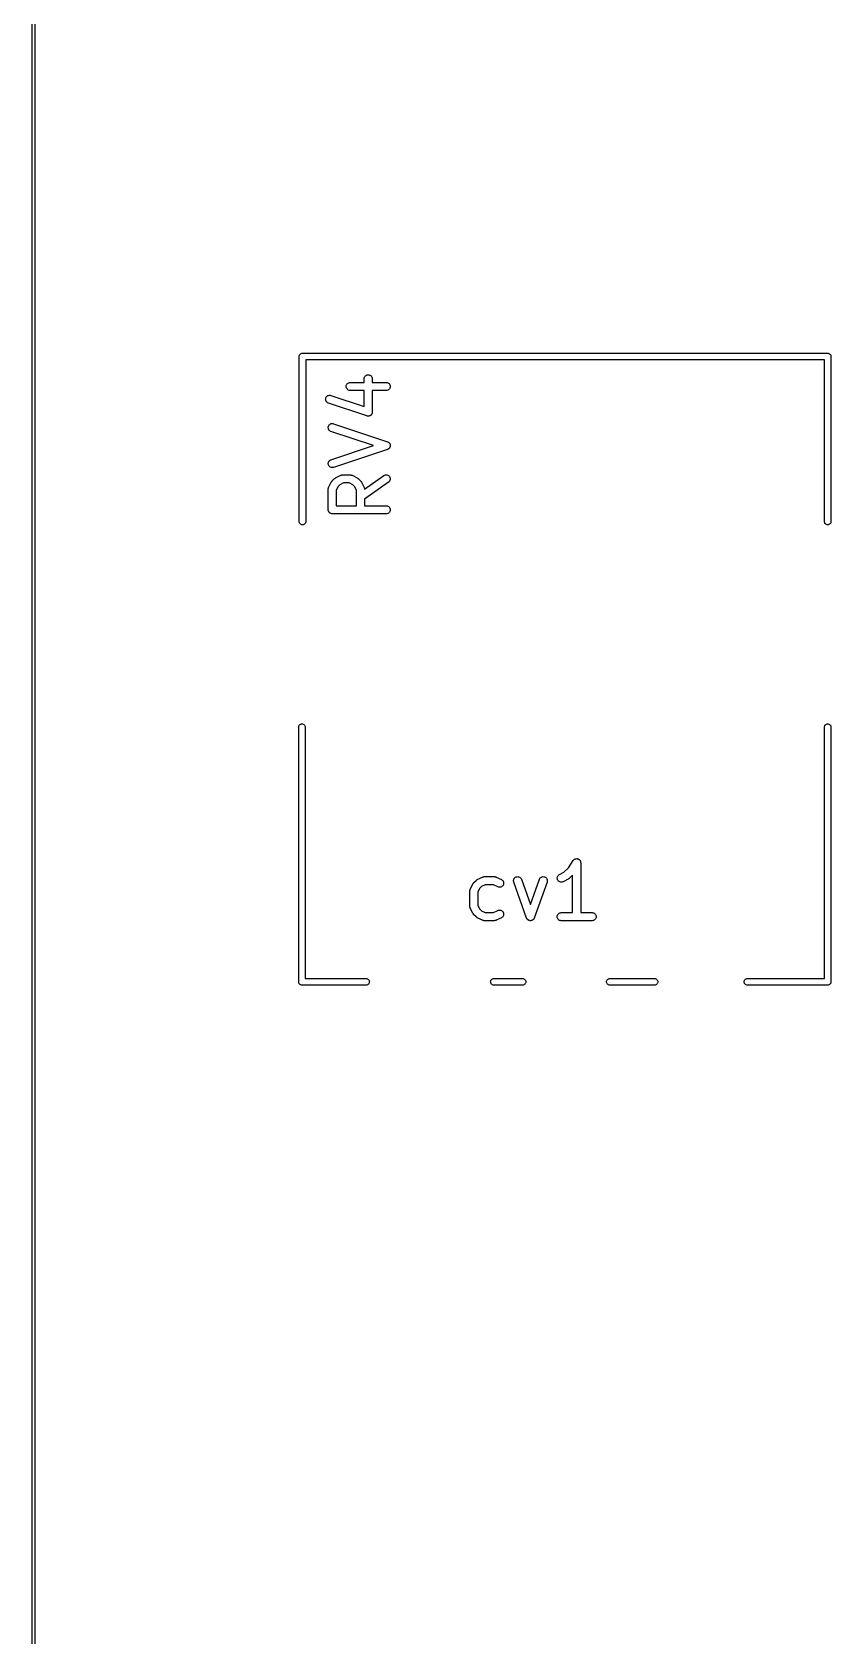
# Model space of a CAD drawing. Extents: x 20 to 116, y -135 to -16.
# Drawn here: x 19.98 to 34.79, y -75.58 to -45.85 of the extents above; entities that cross this region are included whole.
import ezdxf

# ---------------------------------------------------------------- set-up
doc = ezdxf.new("R2010")
doc.units = 0
doc.layers.add('BLACK', color=7, linetype='CONTINUOUS')

msp = doc.modelspace()

# ---------------------------------------------------------------- linework, layer by layer
at = {"layer": 'BLACK', "linetype": 'Continuous'}
for p, q in [((19.975, -134.999), (19.975, -20.0012)), ((20.025, -20.025), (20.025, -134.975)), ((24.9297, -51.865), (24.9309, -51.8532)), ((24.93, -51.868), (24.9297, -51.865)), ((24.93, -54.9279), (24.93, -51.868)), ((24.9309, -51.8532), (24.9343, -51.8419)), ((24.9343, -51.8419), (24.9399, -51.8315)), ((24.9399, -51.8315), (24.9474, -51.8224)), ((24.9474, -51.8224), (24.9565, -51.8149)), ((24.9565, -51.8149), (24.9669, -51.8093)), ((24.9669, -51.8093), (24.9782, -51.8059)), ((24.9782, -51.8059), (24.9871, -51.805)), ((24.9871, -51.805), (24.99, -51.8047)), ((24.9871, -51.805), (24.9871, -51.805)), ((24.99, -51.8047), (24.9929, -51.805)), ((24.9929, -51.805), (34.7271, -51.805)), ((34.67, -51.925), (25.05, -51.925)), ((25.05, -51.925), (25.05, -54.9279)), ((34.67, -54.9279), (34.67, -51.925)), ((34.7271, -51.805), (34.73, -51.8047)), ((34.73, -51.8047), (34.7329, -51.805)), ((34.7329, -51.805), (34.7418, -51.8059)), ((34.7418, -51.8059), (34.7531, -51.8093)), ((34.7531, -51.8093), (34.7635, -51.8149)), ((34.7635, -51.8149), (34.7726, -51.8224)), ((34.7726, -51.8224), (34.7801, -51.8315)), ((34.7801, -51.8315), (34.7857, -51.8419)), ((34.7857, -51.8419), (34.7891, -51.8532)), ((34.7891, -51.8532), (34.7903, -51.865)), ((34.7903, -51.865), (34.79, -51.8679)), ((34.79, -51.8679), (34.79, -54.9279)), ((26.134, -52.2781), (26.1341, -52.277)), ((26.134, -52.346), (26.134, -52.2781)), ((26.1341, -52.277), (26.1357, -52.2625)), ((26.1357, -52.2625), (26.1401, -52.2485)), ((26.1401, -52.2485), (26.1472, -52.2357)), ((26.1472, -52.2357), (26.1566, -52.2245)), ((26.1566, -52.2245), (26.168, -52.2153)), ((26.168, -52.2153), (26.181, -52.2086)), ((26.181, -52.2086), (26.195, -52.2044)), ((26.195, -52.2044), (26.2096, -52.2031)), ((26.2096, -52.2031), (26.2241, -52.2046)), ((26.2241, -52.2046), (26.2381, -52.209)), ((26.2381, -52.209), (26.251, -52.2159)), ((26.251, -52.2159), (26.2623, -52.2252)), ((26.2623, -52.2252), (26.2715, -52.2366)), ((26.2715, -52.2366), (26.2784, -52.2495)), ((26.2784, -52.2495), (26.2826, -52.2635)), ((26.2826, -52.2635), (26.284, -52.2781)), ((26.284, -52.2781), (26.284, -52.346)), ((25.4298, -52.6215), (25.4384, -52.6096)), ((25.4384, -52.6096), (25.449, -52.5996)), ((25.449, -52.5996), (25.4615, -52.5918)), ((25.4615, -52.5918), (25.4751, -52.5867)), ((25.4751, -52.5867), (25.4896, -52.5842)), ((25.4896, -52.5842), (25.5042, -52.5846)), ((25.5042, -52.5846), (25.5185, -52.5879)), ((25.5185, -52.5879), (26.134, -52.7931)), ((25.8007, -52.4204), (25.8022, -52.4059)), ((25.802, -52.435), (25.8007, -52.4204)), ((25.8062, -52.449), (25.802, -52.435)), ((25.8022, -52.4059), (25.8066, -52.3919)), ((25.813, -52.462), (25.8062, -52.449)), ((25.8066, -52.3919), (25.8135, -52.379)), ((25.8221, -52.4734), (25.813, -52.462)), ((25.8135, -52.379), (25.8229, -52.3677)), ((25.8333, -52.4828), (25.8221, -52.4734)), ((25.8229, -52.3677), (25.8342, -52.3585)), ((25.8462, -52.4899), (25.8333, -52.4828)), ((25.8342, -52.3585), (25.8471, -52.3516)), ((25.8601, -52.4943), (25.8462, -52.4899)), ((25.8471, -52.3516), (25.8611, -52.3474)), ((25.8747, -52.4959), (25.8601, -52.4943)), ((25.8611, -52.3474), (25.8757, -52.346)), ((25.8757, -52.496), (25.8747, -52.4959)), ((25.8757, -52.346), (26.134, -52.346)), ((26.134, -52.496), (25.8757, -52.496)), ((26.134, -52.7931), (26.134, -52.496)), ((26.284, -52.346), (26.5424, -52.346)), ((26.5424, -52.496), (26.284, -52.496)), ((26.284, -52.496), (26.284, -52.8971)), ((26.5424, -52.346), (26.5434, -52.346)), ((26.5569, -52.4945), (26.5424, -52.496)), ((26.5434, -52.346), (26.558, -52.3476)), ((26.571, -52.4903), (26.5569, -52.4945)), ((26.558, -52.3476), (26.5719, -52.352)), ((26.5839, -52.4834), (26.571, -52.4903)), ((26.5719, -52.352), (26.5848, -52.3591)), ((26.5952, -52.4742), (26.5839, -52.4834)), ((26.5848, -52.3591), (26.596, -52.3685)), ((26.6046, -52.4629), (26.5952, -52.4742)), ((26.596, -52.3685), (26.6051, -52.3799)), ((26.6115, -52.45), (26.6046, -52.4629)), ((26.6051, -52.3799), (26.6119, -52.3929)), ((26.6158, -52.436), (26.6115, -52.45)), ((26.6119, -52.3929), (26.6161, -52.4069)), ((26.6174, -52.4215), (26.6158, -52.436)), ((26.6161, -52.4069), (26.6174, -52.4215)), ((25.4199, -52.6637), (25.4204, -52.6491)), ((25.4222, -52.6782), (25.4199, -52.6637)), ((25.4204, -52.6491), (25.4238, -52.6348)), ((25.4273, -52.6919), (25.4222, -52.6782)), ((25.4238, -52.6348), (25.4298, -52.6215)), ((25.435, -52.7044), (25.4273, -52.6919)), ((25.4449, -52.7151), (25.435, -52.7044)), ((25.4568, -52.7237), (25.4449, -52.7151)), ((25.4701, -52.7299), (25.4568, -52.7237)), ((25.471, -52.7302), (25.4701, -52.7299)), ((26.1853, -52.9683), (25.471, -52.7302)), ((26.2834, -52.9071), (26.2827, -52.9099)), ((26.2835, -52.9026), (26.2834, -52.9071)), ((26.284, -52.8982), (26.2835, -52.9026)), ((26.284, -52.8971), (26.284, -52.8982)), ((25.4675, -53.1875), (25.468, -53.1729)), ((25.4699, -53.202), (25.4675, -53.1875)), ((25.468, -53.1729), (25.4714, -53.1586)), ((25.475, -53.2157), (25.4699, -53.202)), ((25.4714, -53.1586), (25.4775, -53.1453)), ((25.4775, -53.1453), (25.486, -53.1334)), ((25.486, -53.1334), (25.4967, -53.1234)), ((25.4967, -53.1234), (25.5091, -53.1157)), ((25.5091, -53.1157), (25.5228, -53.1105)), ((25.5228, -53.1105), (25.5372, -53.108)), ((25.5372, -53.108), (25.5518, -53.1085)), ((25.5518, -53.1085), (25.5661, -53.1117)), ((25.5661, -53.1117), (26.5661, -53.445)), ((26.1897, -52.9693), (26.1853, -52.9683)), ((26.194, -52.9706), (26.1897, -52.9693)), ((26.1968, -52.9709), (26.194, -52.9706)), ((26.1996, -52.9715), (26.1968, -52.9709)), ((26.2041, -52.9717), (26.1996, -52.9715)), ((26.2085, -52.9721), (26.2041, -52.9717)), ((26.2114, -52.9719), (26.2085, -52.9721)), ((26.2142, -52.972), (26.2114, -52.9719)), ((26.2186, -52.9712), (26.2142, -52.972)), ((26.2231, -52.9708), (26.2186, -52.9712)), ((26.2259, -52.97), (26.2231, -52.9708)), ((26.2287, -52.9695), (26.2259, -52.97)), ((26.2328, -52.9679), (26.2287, -52.9695)), ((26.2371, -52.9667), (26.2328, -52.9679)), ((26.2397, -52.9654), (26.2371, -52.9667)), ((26.2424, -52.9643), (26.2397, -52.9654)), ((26.2462, -52.962), (26.2424, -52.9643)), ((26.2501, -52.9599), (26.2462, -52.962)), ((26.2523, -52.9581), (26.2501, -52.9599)), ((26.2548, -52.9566), (26.2523, -52.9581)), ((26.258, -52.9535), (26.2548, -52.9566)), ((26.2615, -52.9507), (26.258, -52.9535)), ((26.2634, -52.9485), (26.2615, -52.9507)), ((26.2654, -52.9466), (26.2634, -52.9485)), ((26.268, -52.9429), (26.2654, -52.9466)), ((26.2709, -52.9395), (26.268, -52.9429)), ((26.2723, -52.937), (26.2709, -52.9395)), ((26.274, -52.9347), (26.2723, -52.937)), ((26.2758, -52.9306), (26.274, -52.9347)), ((26.278, -52.9267), (26.2758, -52.9306)), ((26.2788, -52.924), (26.278, -52.9267)), ((26.28, -52.9214), (26.2788, -52.924)), ((26.2811, -52.917), (26.28, -52.9214)), ((26.2824, -52.9127), (26.2811, -52.917)), ((26.2827, -52.9099), (26.2824, -52.9127)), ((25.4826, -53.2282), (25.475, -53.2157)), ((25.4926, -53.2389), (25.4826, -53.2282)), ((25.5044, -53.2475), (25.4926, -53.2389)), ((25.5177, -53.2537), (25.5044, -53.2475)), ((25.5187, -53.254), (25.5177, -53.2537)), ((26.3052, -53.5162), (25.5187, -53.254)), ((26.5661, -53.445), (26.5671, -53.4454)), ((26.5671, -53.4454), (26.5718, -53.4476)), ((26.5718, -53.4476), (26.5766, -53.4495)), ((26.5766, -53.4495), (26.5784, -53.4506)), ((26.5784, -53.4506), (26.5804, -53.4515)), ((26.5804, -53.4515), (26.5846, -53.4546)), ((26.5846, -53.4546), (26.5889, -53.4574)), ((26.5889, -53.4574), (26.5905, -53.4589)), ((26.5905, -53.4589), (26.5922, -53.4601)), ((26.5922, -53.4601), (26.5957, -53.464)), ((26.5957, -53.464), (26.5995, -53.4675)), ((26.5995, -53.4675), (26.6007, -53.4693)), ((26.6007, -53.4693), (26.6021, -53.4709)), ((26.6021, -53.4709), (26.6049, -53.4753)), ((26.6049, -53.4753), (26.6078, -53.4796)), ((26.6078, -53.4796), (26.6087, -53.4815)), ((26.6087, -53.4815), (26.6098, -53.4834)), ((26.6098, -53.4834), (26.6116, -53.4882)), ((26.6116, -53.4882), (26.6137, -53.493)), ((26.6137, -53.493), (26.6142, -53.4951)), ((26.6142, -53.4951), (26.6149, -53.4971)), ((26.6149, -53.4971), (26.6157, -53.5022)), ((26.6157, -53.5022), (26.6168, -53.5073)), ((25.4833, -53.8034), (25.4933, -53.7928)), ((25.4933, -53.7928), (25.5053, -53.7843)), ((25.5053, -53.7843), (25.5187, -53.7784)), ((25.5187, -53.7784), (26.3052, -53.5162)), ((26.5661, -53.5873), (25.5661, -53.9207)), ((26.5708, -53.5852), (26.5661, -53.5873)), ((26.5757, -53.5834), (26.5708, -53.5852)), ((26.5775, -53.5823), (26.5757, -53.5834)), ((26.5795, -53.5814), (26.5775, -53.5823)), ((26.5837, -53.5784), (26.5795, -53.5814)), ((26.5881, -53.5756), (26.5837, -53.5784)), ((26.5897, -53.5742), (26.5881, -53.5756)), ((26.5914, -53.5729), (26.5897, -53.5742)), ((26.595, -53.5692), (26.5914, -53.5729)), ((26.5988, -53.5656), (26.595, -53.5692)), ((26.6, -53.5639), (26.5988, -53.5656)), ((26.6015, -53.5623), (26.6, -53.5639)), ((26.6043, -53.5579), (26.6015, -53.5623)), ((26.6073, -53.5537), (26.6043, -53.5579)), ((26.6082, -53.5518), (26.6073, -53.5537)), ((26.6093, -53.55), (26.6082, -53.5518)), ((26.6112, -53.5451), (26.6093, -53.55)), ((26.6134, -53.5404), (26.6112, -53.5451)), ((26.6139, -53.5383), (26.6134, -53.5404)), ((26.6146, -53.5363), (26.6139, -53.5383)), ((26.6155, -53.5312), (26.6146, -53.5363)), ((26.6167, -53.5262), (26.6155, -53.5312)), ((26.6168, -53.524), (26.6167, -53.5262)), ((26.6168, -53.5073), (26.6169, -53.5094)), ((26.6172, -53.5219), (26.6168, -53.524)), ((26.6169, -53.5094), (26.6172, -53.5115)), ((26.6172, -53.5115), (26.617, -53.5167)), ((26.617, -53.5167), (26.6172, -53.5219)), ((25.4676, -53.8438), (25.4701, -53.8294)), ((25.4679, -53.8584), (25.4676, -53.8438)), ((25.4711, -53.8727), (25.4679, -53.8584)), ((25.4701, -53.8294), (25.4754, -53.8157)), ((25.4769, -53.8862), (25.4711, -53.8727)), ((25.4754, -53.8157), (25.4833, -53.8034)), ((25.4853, -53.8982), (25.4769, -53.8862)), ((25.4958, -53.9083), (25.4853, -53.8982)), ((25.5081, -53.9162), (25.4958, -53.9083)), ((25.5218, -53.9216), (25.5081, -53.9162)), ((25.5361, -53.9243), (25.5218, -53.9216)), ((25.5508, -53.924), (25.5361, -53.9243)), ((25.5651, -53.921), (25.5508, -53.924)), ((25.5661, -53.9207), (25.5651, -53.921)), ((25.6041, -54.1158), (25.6993, -54.0682)), ((25.6993, -54.0682), (25.7003, -54.0677)), ((25.7003, -54.0677), (25.7023, -54.0669)), ((25.7023, -54.0669), (25.7043, -54.0659)), ((25.7043, -54.0659), (25.7092, -54.0644)), ((25.7092, -54.0644), (25.714, -54.0626)), ((25.714, -54.0626), (25.7162, -54.0623)), ((25.7162, -54.0623), (25.7183, -54.0617)), ((25.7183, -54.0617), (25.7234, -54.0612)), ((25.7234, -54.0612), (25.7285, -54.0604)), ((25.7285, -54.0604), (25.7307, -54.0605)), ((25.7307, -54.0605), (25.7329, -54.0602)), ((25.7329, -54.0602), (25.8757, -54.0602)), ((25.8757, -54.0602), (25.8768, -54.0602)), ((25.8768, -54.0602), (25.879, -54.0605)), ((25.879, -54.0605), (25.8812, -54.0604)), ((25.8812, -54.0604), (25.8862, -54.0613)), ((25.8862, -54.0613), (25.8913, -54.0619)), ((25.8913, -54.0619), (25.8934, -54.0625)), ((25.8934, -54.0625), (25.8956, -54.0629)), ((25.8956, -54.0629), (25.9004, -54.0648)), ((25.9004, -54.0648), (25.9053, -54.0663)), ((25.9053, -54.0663), (25.9072, -54.0674)), ((25.9072, -54.0674), (25.9093, -54.0682)), ((25.9093, -54.0682), (26.0045, -54.1158)), ((26.1411, -54.3246), (26.4994, -54.0738)), ((26.4994, -54.0738), (26.5002, -54.0732)), ((26.5002, -54.0732), (26.5131, -54.0662)), ((26.5131, -54.0662), (26.5271, -54.0618)), ((26.5271, -54.0618), (26.5416, -54.0602)), ((26.5416, -54.0602), (26.5562, -54.0615)), ((26.5562, -54.0615), (26.5702, -54.0656)), ((26.5702, -54.0656), (26.5832, -54.0723)), ((26.5832, -54.0723), (26.5947, -54.0815)), ((26.5947, -54.0815), (26.6041, -54.0927)), ((26.6041, -54.0927), (26.6112, -54.1055)), ((25.4674, -54.3247), (25.4676, -54.3225)), ((25.4674, -54.3257), (25.4674, -54.3247)), ((25.4674, -54.7067), (25.4674, -54.3257)), ((25.4676, -54.3203), (25.4684, -54.3152)), ((25.4676, -54.3225), (25.4676, -54.3203)), ((25.4684, -54.3152), (25.469, -54.3101)), ((25.469, -54.3101), (25.4697, -54.308)), ((25.4697, -54.308), (25.4701, -54.3058)), ((25.4701, -54.3058), (25.4719, -54.301)), ((25.4719, -54.301), (25.4734, -54.2962)), ((25.4734, -54.2962), (25.4745, -54.2942)), ((25.4745, -54.2942), (25.4753, -54.2922)), ((25.4753, -54.2922), (25.5229, -54.1969)), ((25.5229, -54.1969), (25.5234, -54.196)), ((25.5234, -54.196), (25.5257, -54.1925)), ((25.5257, -54.1925), (25.5277, -54.1888)), ((25.5277, -54.1888), (25.5297, -54.1863)), ((25.5297, -54.1863), (25.5314, -54.1837)), ((25.5314, -54.1837), (25.5343, -54.1807)), ((25.5343, -54.1807), (25.537, -54.1774)), ((25.537, -54.1774), (25.5846, -54.1298)), ((25.5846, -54.1298), (25.5853, -54.1291)), ((25.5853, -54.1291), (25.5886, -54.1265)), ((25.5886, -54.1265), (25.5917, -54.1236)), ((25.5917, -54.1236), (25.5943, -54.1219)), ((25.5943, -54.1219), (25.5968, -54.12)), ((25.5968, -54.12), (25.6005, -54.118)), ((25.6005, -54.118), (25.6041, -54.1158)), ((25.6516, -54.2749), (25.6174, -54.3434)), ((25.6174, -54.3434), (25.6174, -54.6317)), ((25.682, -54.2445), (25.6516, -54.2749)), ((25.7506, -54.2102), (25.682, -54.2445)), ((25.858, -54.2102), (25.7506, -54.2102)), ((25.9265, -54.2445), (25.858, -54.2102)), ((25.9569, -54.2749), (25.9265, -54.2445)), ((25.9912, -54.3434), (25.9569, -54.2749)), ((25.9912, -54.6317), (25.9912, -54.3434)), ((26.0045, -54.1158), (26.0054, -54.1162)), ((26.0054, -54.1162), (26.009, -54.1185)), ((26.009, -54.1185), (26.0127, -54.1205)), ((26.0127, -54.1205), (26.0151, -54.1225)), ((26.0151, -54.1225), (26.0177, -54.1242)), ((26.0177, -54.1242), (26.0207, -54.1272)), ((26.0207, -54.1272), (26.024, -54.1298)), ((26.024, -54.1298), (26.0716, -54.1774)), ((26.0716, -54.1774), (26.0723, -54.1782)), ((26.0723, -54.1782), (26.075, -54.1815)), ((26.075, -54.1815), (26.0779, -54.1845)), ((26.0779, -54.1845), (26.0795, -54.1872)), ((26.0795, -54.1872), (26.0815, -54.1896)), ((26.0815, -54.1896), (26.0834, -54.1934)), ((26.0834, -54.1934), (26.0857, -54.1969)), ((26.0857, -54.1969), (26.1333, -54.2922)), ((26.1333, -54.2922), (26.1337, -54.2931)), ((26.1337, -54.2931), (26.1345, -54.2952)), ((26.1345, -54.2952), (26.1355, -54.2971)), ((26.1355, -54.2971), (26.137, -54.302)), ((26.137, -54.302), (26.1388, -54.3069)), ((26.1388, -54.3069), (26.1391, -54.309)), ((26.1391, -54.309), (26.1398, -54.3111)), ((26.1398, -54.3111), (26.1403, -54.3163)), ((26.1403, -54.3163), (26.1411, -54.3213)), ((26.1411, -54.3213), (26.141, -54.3235)), ((26.141, -54.3235), (26.1411, -54.3246)), ((26.5854, -54.1967), (26.1412, -54.5076)), ((26.5965, -54.1872), (26.5854, -54.1967)), ((26.6056, -54.1757), (26.5965, -54.1872)), ((26.6122, -54.1626), (26.6056, -54.1757)), ((26.6112, -54.1055), (26.6157, -54.1194)), ((26.6162, -54.1485), (26.6122, -54.1626)), ((26.6157, -54.1194), (26.6174, -54.1339)), ((26.6174, -54.1339), (26.6162, -54.1485)), ((25.6174, -54.6317), (25.9912, -54.6317)), ((26.1412, -54.5076), (26.1412, -54.6317)), ((26.1412, -54.6317), (26.5424, -54.6317)), ((26.5424, -54.6317), (26.5434, -54.6317)), ((26.5434, -54.6317), (26.558, -54.6333)), ((26.558, -54.6333), (26.5719, -54.6377)), ((26.5719, -54.6377), (26.5848, -54.6448)), ((26.5848, -54.6448), (26.596, -54.6542)), ((26.596, -54.6542), (26.6051, -54.6656)), ((26.6051, -54.6656), (26.6119, -54.6786)), ((26.6119, -54.6786), (26.6161, -54.6926)), ((24.9309, -54.9368), (24.93, -54.9279)), ((24.9343, -54.9481), (24.9309, -54.9368)), ((24.9399, -54.9585), (24.9343, -54.9481)), ((24.9474, -54.9676), (24.9399, -54.9585)), ((24.9565, -54.9751), (24.9474, -54.9676)), ((24.9669, -54.9807), (24.9565, -54.9751)), ((24.9782, -54.9841), (24.9669, -54.9807)), ((24.99, -54.9853), (24.9782, -54.9841)), ((25.0018, -54.9841), (24.99, -54.9853)), ((25.0131, -54.9807), (25.0018, -54.9841)), ((25.0235, -54.9751), (25.0131, -54.9807)), ((25.0326, -54.9676), (25.0235, -54.9751)), ((25.0401, -54.9585), (25.0326, -54.9676)), ((25.0457, -54.9481), (25.0401, -54.9585)), ((25.0491, -54.9368), (25.0457, -54.9481)), ((25.05, -54.9279), (25.0491, -54.9368)), ((25.4681, -54.7137), (25.4674, -54.7067)), ((25.4687, -54.7207), (25.4681, -54.7137)), ((25.4688, -54.721), (25.4687, -54.7207)), ((25.4688, -54.7212), (25.4688, -54.721)), ((25.4708, -54.728), (25.4688, -54.7212)), ((25.4728, -54.7348), (25.4708, -54.728)), ((25.473, -54.735), (25.4728, -54.7348)), ((25.473, -54.7352), (25.473, -54.735)), ((25.4764, -54.7415), (25.473, -54.7352)), ((25.4796, -54.7477), (25.4764, -54.7415)), ((25.4798, -54.7479), (25.4796, -54.7477)), ((25.4799, -54.7482), (25.4798, -54.7479)), ((25.4844, -54.7537), (25.4799, -54.7482)), ((25.4888, -54.7591), (25.4844, -54.7537)), ((25.489, -54.7593), (25.4888, -54.7591)), ((25.4892, -54.7595), (25.489, -54.7593)), ((25.4946, -54.764), (25.4892, -54.7595)), ((25.5, -54.7685), (25.4946, -54.764)), ((25.5002, -54.7687), (25.5, -54.7685)), ((25.5004, -54.7688), (25.5002, -54.7687)), ((25.5066, -54.7722), (25.5004, -54.7688)), ((25.5128, -54.7756), (25.5066, -54.7722)), ((25.5131, -54.7757), (25.5128, -54.7756)), ((25.5133, -54.7758), (25.5131, -54.7757)), ((25.5201, -54.7779), (25.5133, -54.7758)), ((25.5268, -54.78), (25.5201, -54.7779)), ((25.527, -54.7801), (25.5268, -54.78)), ((25.5273, -54.7801), (25.527, -54.7801)), ((25.5343, -54.7809), (25.5273, -54.7801)), ((25.5413, -54.7817), (25.5343, -54.7809)), ((25.5418, -54.7817), (25.5413, -54.7817)), ((25.5419, -54.7817), (25.5418, -54.7817)), ((25.5424, -54.7817), (25.5419, -54.7817)), ((25.5419, -54.7817), (25.5419, -54.7817)), ((26.5424, -54.7817), (25.5424, -54.7817)), ((26.5569, -54.7802), (26.5424, -54.7817)), ((26.571, -54.776), (26.5569, -54.7802)), ((26.5839, -54.7691), (26.571, -54.776)), ((26.5952, -54.7599), (26.5839, -54.7691)), ((26.6046, -54.7486), (26.5952, -54.7599)), ((26.6115, -54.7357), (26.6046, -54.7486)), ((26.6158, -54.7217), (26.6115, -54.7357)), ((26.6174, -54.7072), (26.6158, -54.7217)), ((26.6161, -54.6926), (26.6174, -54.7072)), ((34.6709, -54.9368), (34.67, -54.9279)), ((34.6743, -54.9481), (34.6709, -54.9368)), ((34.6799, -54.9585), (34.6743, -54.9481)), ((34.6874, -54.9676), (34.6799, -54.9585)), ((34.6965, -54.9751), (34.6874, -54.9676)), ((34.7069, -54.9807), (34.6965, -54.9751)), ((34.7182, -54.9841), (34.7069, -54.9807)), ((34.73, -54.9853), (34.7182, -54.9841)), ((34.7418, -54.9841), (34.73, -54.9853)), ((34.7531, -54.9807), (34.7418, -54.9841)), ((34.7635, -54.9751), (34.7531, -54.9807)), ((34.7726, -54.9676), (34.7635, -54.9751)), ((34.7801, -54.9585), (34.7726, -54.9676)), ((34.7857, -54.9481), (34.7801, -54.9585)), ((34.7891, -54.9368), (34.7857, -54.9481)), ((34.79, -54.9279), (34.7891, -54.9368)), ((24.92, -58.7321), (24.9209, -58.7232)), ((24.92, -63.4579), (24.92, -58.7321)), ((24.9209, -58.7232), (24.9243, -58.7119)), ((24.9243, -58.7119), (24.9299, -58.7015)), ((24.9299, -58.7015), (24.9374, -58.6924)), ((24.9374, -58.6924), (24.9465, -58.6849)), ((24.9465, -58.6849), (24.9569, -58.6793)), ((24.9569, -58.6793), (24.9682, -58.6759)), ((24.9682, -58.6759), (24.98, -58.6747)), ((24.98, -58.6747), (24.9918, -58.6759)), ((24.9918, -58.6759), (25.0031, -58.6793)), ((25.0031, -58.6793), (25.0135, -58.6849)), ((25.0135, -58.6849), (25.0226, -58.6924)), ((25.0226, -58.6924), (25.0301, -58.7015)), ((25.0301, -58.7015), (25.0357, -58.7119)), ((25.0357, -58.7119), (25.0391, -58.7232)), ((25.0391, -58.7232), (25.04, -58.7321)), ((25.04, -58.7321), (25.04, -63.395)), ((34.67, -58.7321), (34.6709, -58.7232)), ((34.67, -63.395), (34.67, -58.7321)), ((34.6709, -58.7232), (34.6743, -58.7119)), ((34.6743, -58.7119), (34.6799, -58.7015)), ((34.6799, -58.7015), (34.6874, -58.6924)), ((34.6874, -58.6924), (34.6965, -58.6849)), ((34.6965, -58.6849), (34.7069, -58.6793)), ((34.7069, -58.6793), (34.7182, -58.6759)), ((34.7182, -58.6759), (34.73, -58.6747)), ((34.73, -58.6747), (34.7418, -58.6759)), ((34.7418, -58.6759), (34.7531, -58.6793)), ((34.7531, -58.6793), (34.7635, -58.6849)), ((34.7635, -58.6849), (34.7726, -58.6924)), ((34.7726, -58.6924), (34.7801, -58.7015)), ((34.7801, -58.7015), (34.7857, -58.7119)), ((34.7857, -58.7119), (34.7891, -58.7232)), ((34.7891, -58.7232), (34.79, -58.7321)), ((34.79, -58.7321), (34.79, -63.4521)), ((29.921, -61.3425), (30.0121, -61.2058)), ((30.0121, -61.2058), (30.0126, -61.205)), ((30.0126, -61.205), (30.0127, -61.2049)), ((30.0126, -61.205), (30.0126, -61.205)), ((30.0126, -61.205), (30.0126, -61.205)), ((30.0127, -61.2049), (30.0174, -61.1993)), ((30.0174, -61.1993), (30.022, -61.1938)), ((30.022, -61.1938), (30.0221, -61.1938)), ((30.0221, -61.1937), (30.028, -61.189)), ((30.0221, -61.1938), (30.0221, -61.1937)), ((30.028, -61.189), (30.0335, -61.1846)), ((30.0335, -61.1846), (30.0335, -61.1846)), ((30.0335, -61.1846), (30.0336, -61.1846)), ((30.0336, -61.1846), (30.0404, -61.181)), ((30.0404, -61.181), (30.0464, -61.1778)), ((30.0464, -61.1778), (30.0465, -61.1778)), ((30.0465, -61.1778), (30.0538, -61.1757)), ((30.0465, -61.1778), (30.0465, -61.1778)), ((30.0538, -61.1757), (30.0605, -61.1737)), ((30.0605, -61.1737), (30.0605, -61.1737)), ((30.0605, -61.1737), (30.0606, -61.1737)), ((30.0606, -61.1737), (30.0678, -61.173)), ((30.0678, -61.173), (30.075, -61.1724)), ((30.075, -61.1724), (30.0751, -61.1724)), ((30.0751, -61.1724), (30.0752, -61.1724)), ((30.0752, -61.1724), (30.0826, -61.1732)), ((30.0826, -61.1732), (30.0896, -61.1739)), ((30.0896, -61.1739), (30.0897, -61.1739)), ((30.0897, -61.1739), (30.0897, -61.1739)), ((30.0897, -61.1739), (30.0971, -61.1762)), ((30.0971, -61.1762), (30.1036, -61.1782)), ((30.1036, -61.1782), (30.1036, -61.1783)), ((30.1036, -61.1783), (30.1037, -61.1783)), ((30.1037, -61.1783), (30.1102, -61.1818)), ((30.1102, -61.1818), (30.1165, -61.1852)), ((30.1165, -61.1852), (30.1165, -61.1852)), ((30.1165, -61.1852), (30.1166, -61.1853)), ((30.1166, -61.1853), (30.1221, -61.1899)), ((30.1221, -61.1899), (30.1277, -61.1945)), ((30.1277, -61.1945), (30.1278, -61.1946)), ((30.1278, -61.1946), (30.1278, -61.1946)), ((30.1278, -61.1946), (30.1327, -61.2006)), ((30.1327, -61.2006), (30.137, -61.2059)), ((30.137, -61.2059), (30.137, -61.2059)), ((30.137, -61.2059), (30.1371, -61.206)), ((30.1371, -61.206), (30.1407, -61.2129)), ((30.1407, -61.2129), (30.1439, -61.2188)), ((30.1439, -61.2188), (30.1439, -61.2189)), ((30.1439, -61.2189), (30.1439, -61.2189)), ((30.1439, -61.2189), (30.146, -61.226)), ((30.146, -61.226), (30.1481, -61.2328)), ((28.2315, -61.5613), (28.3267, -61.5136)), ((28.3267, -61.5136), (28.3276, -61.5132)), ((28.3276, -61.5132), (28.3297, -61.5124)), ((28.3297, -61.5124), (28.3317, -61.5114)), ((28.3317, -61.5114), (28.3366, -61.5099)), ((28.3366, -61.5099), (28.3414, -61.5081)), ((28.3414, -61.5081), (28.3436, -61.5078)), ((28.3436, -61.5078), (28.3457, -61.5071)), ((28.3457, -61.5071), (28.3508, -61.5066)), ((28.3508, -61.5066), (28.3558, -61.5058)), ((28.3558, -61.5058), (28.358, -61.5059)), ((28.358, -61.5059), (28.3602, -61.5057)), ((28.3602, -61.5057), (28.5507, -61.5057)), ((28.5507, -61.5057), (28.5518, -61.5057)), ((28.5518, -61.5057), (28.554, -61.506)), ((28.554, -61.506), (28.5562, -61.5059)), ((28.5562, -61.5059), (28.5612, -61.5068)), ((28.5612, -61.5068), (28.5663, -61.5074)), ((28.5663, -61.5074), (28.5684, -61.508)), ((28.5684, -61.508), (28.5706, -61.5084)), ((28.5706, -61.5084), (28.5754, -61.5102)), ((28.5754, -61.5102), (28.5803, -61.5118)), ((28.5803, -61.5118), (28.5822, -61.5128)), ((28.5822, -61.5128), (28.5843, -61.5136)), ((28.5843, -61.5136), (28.6795, -61.5613)), ((28.9195, -61.5354), (28.9294, -61.5247)), ((28.9294, -61.5247), (28.9413, -61.5161)), ((28.9413, -61.5161), (28.9546, -61.5099)), ((28.9546, -61.5099), (28.9688, -61.5065)), ((28.9688, -61.5065), (28.9834, -61.5058)), ((28.9834, -61.5058), (28.9979, -61.5081)), ((28.9979, -61.5081), (29.0116, -61.513)), ((29.0116, -61.513), (29.0242, -61.5206)), ((29.0242, -61.5206), (29.035, -61.5305)), ((29.4005, -61.5297), (29.4114, -61.52)), ((29.4114, -61.52), (29.4241, -61.5126)), ((29.4241, -61.5126), (29.4379, -61.5078)), ((29.4379, -61.5078), (29.4524, -61.5058)), ((29.4524, -61.5058), (29.467, -61.5066)), ((29.467, -61.5066), (29.4812, -61.5103)), ((29.4812, -61.5103), (29.4944, -61.5166)), ((29.4944, -61.5166), (29.5061, -61.5254)), ((29.5061, -61.5254), (29.5159, -61.5363)), ((29.714, -61.538), (29.7144, -61.5234)), ((29.7144, -61.5234), (29.7177, -61.5091)), ((29.7177, -61.5091), (29.7237, -61.4958)), ((29.7237, -61.4958), (29.7322, -61.4839)), ((29.7322, -61.4839), (29.7429, -61.4738)), ((29.7429, -61.4738), (29.7553, -61.466)), ((29.7553, -61.466), (29.8396, -61.4238)), ((29.8396, -61.4238), (29.921, -61.3425)), ((29.9995, -61.4761), (29.9371, -61.5385)), ((29.9995, -62.1724), (29.9995, -61.4761)), ((30.1481, -61.2328), (30.1481, -61.2329)), ((30.1481, -61.2329), (30.1481, -61.2329)), ((30.1481, -61.2329), (30.1488, -61.2403)), ((30.1488, -61.2403), (30.1495, -61.2474)), ((30.1495, -61.2474), (30.1495, -62.1724)), ((28.0948, -61.7701), (28.095, -61.7679)), ((28.0948, -61.7712), (28.0948, -61.7701)), ((28.0948, -62.0569), (28.0948, -61.7712)), ((28.095, -61.7657), (28.0958, -61.7607)), ((28.095, -61.7679), (28.095, -61.7657)), ((28.0958, -61.7607), (28.0964, -61.7556)), ((28.0964, -61.7556), (28.0971, -61.7535)), ((28.0971, -61.7535), (28.0974, -61.7513)), ((28.0974, -61.7513), (28.0993, -61.7465)), ((28.0993, -61.7465), (28.1008, -61.7416)), ((28.1008, -61.7416), (28.1019, -61.7397)), ((28.1019, -61.7397), (28.1027, -61.7376)), ((28.1027, -61.7376), (28.1503, -61.6424)), ((28.1503, -61.6424), (28.1508, -61.6415)), ((28.1508, -61.6415), (28.1531, -61.6379)), ((28.1531, -61.6379), (28.1551, -61.6342)), ((28.1551, -61.6342), (28.157, -61.6318)), ((28.157, -61.6318), (28.1587, -61.6292)), ((28.1587, -61.6292), (28.1617, -61.6262)), ((28.1617, -61.6262), (28.1643, -61.6229)), ((28.1643, -61.6229), (28.212, -61.5753)), ((28.212, -61.5753), (28.2127, -61.5746)), ((28.2127, -61.5746), (28.216, -61.5719)), ((28.216, -61.5719), (28.2191, -61.569)), ((28.2191, -61.569), (28.2217, -61.5674)), ((28.2217, -61.5674), (28.2242, -61.5654)), ((28.2242, -61.5654), (28.2279, -61.5635)), ((28.2279, -61.5635), (28.2315, -61.5613)), ((28.279, -61.7204), (28.2448, -61.7889)), ((28.2448, -61.7889), (28.2448, -62.0392)), ((28.3094, -61.69), (28.279, -61.7204)), ((28.3779, -61.6557), (28.3094, -61.69)), ((28.533, -61.6557), (28.3779, -61.6557)), ((28.6124, -61.6954), (28.533, -61.6557)), ((28.6261, -61.7007), (28.6124, -61.6954)), ((28.6405, -61.7031), (28.6261, -61.7007)), ((28.6551, -61.7028), (28.6405, -61.7031)), ((28.6694, -61.6996), (28.6551, -61.7028)), ((28.6828, -61.6937), (28.6694, -61.6996)), ((28.6795, -61.5613), (28.6804, -61.5617)), ((28.6804, -61.5617), (28.6927, -61.5697)), ((28.6948, -61.6852), (28.6828, -61.6937)), ((28.6927, -61.5697), (28.7032, -61.5799)), ((28.7049, -61.6747), (28.6948, -61.6852)), ((28.7032, -61.5799), (28.7115, -61.5919)), ((28.7128, -61.6623), (28.7049, -61.6747)), ((28.7115, -61.5919), (28.7173, -61.6054)), ((28.7181, -61.6487), (28.7128, -61.6623)), ((28.7173, -61.6054), (28.7204, -61.6197)), ((28.7207, -61.6343), (28.7181, -61.6487)), ((28.7204, -61.6197), (28.7207, -61.6343)), ((28.9044, -61.5761), (28.9068, -61.5616)), ((28.905, -61.5907), (28.9044, -61.5761)), ((28.9083, -61.605), (28.905, -61.5907)), ((28.9068, -61.5616), (28.9118, -61.5479)), ((28.9087, -61.6059), (28.9083, -61.605)), ((29.1467, -62.2726), (28.9087, -61.6059)), ((28.9118, -61.5479), (28.9195, -61.5354)), ((29.035, -61.5305), (29.0437, -61.5422)), ((29.0437, -61.5422), (29.0499, -61.5555)), ((29.0499, -61.5555), (29.2174, -62.0244)), ((29.2174, -62.0244), (29.3848, -61.5555)), ((29.5261, -61.6059), (29.288, -62.2726)), ((29.3848, -61.5555), (29.3852, -61.5545)), ((29.3852, -61.5545), (29.3916, -61.5414)), ((29.3916, -61.5414), (29.4005, -61.5297)), ((29.5159, -61.5363), (29.5234, -61.5488)), ((29.5234, -61.5488), (29.5283, -61.5626)), ((29.5297, -61.5917), (29.5261, -61.6059)), ((29.5283, -61.5626), (29.5304, -61.5771)), ((29.5304, -61.5771), (29.5297, -61.5917)), ((29.7164, -61.5525), (29.714, -61.538)), ((29.7215, -61.5662), (29.7164, -61.5525)), ((29.7292, -61.5786), (29.7215, -61.5662)), ((29.7392, -61.5893), (29.7292, -61.5786)), ((29.751, -61.5979), (29.7392, -61.5893)), ((29.7643, -61.604), (29.751, -61.5979)), ((29.7786, -61.6074), (29.7643, -61.604)), ((29.7932, -61.608), (29.7786, -61.6074)), ((29.8077, -61.6057), (29.7932, -61.608)), ((29.8214, -61.6006), (29.8077, -61.6057)), ((29.8224, -61.6002), (29.8214, -61.6006)), ((29.9176, -61.5526), (29.8224, -61.6002)), ((29.9212, -61.5503), (29.9176, -61.5526)), ((29.9249, -61.5484), (29.9212, -61.5503)), ((29.9273, -61.5464), (29.9249, -61.5484)), ((29.93, -61.5448), (29.9273, -61.5464)), ((29.933, -61.5419), (29.93, -61.5448)), ((29.9363, -61.5392), (29.933, -61.5419)), ((29.9371, -61.5385), (29.9363, -61.5392)), ((28.095, -62.0591), (28.0948, -62.0569)), ((28.0949, -62.0613), (28.095, -62.0591)), ((28.0957, -62.0664), (28.0949, -62.0613)), ((28.0962, -62.0715), (28.0957, -62.0664)), ((28.0968, -62.0736), (28.0962, -62.0715)), ((28.0972, -62.0758), (28.0968, -62.0736)), ((28.0989, -62.0806), (28.0972, -62.0758)), ((28.1004, -62.0855), (28.0989, -62.0806)), ((28.1015, -62.0874), (28.1004, -62.0855)), ((28.1022, -62.0895), (28.1015, -62.0874)), ((28.1027, -62.0904), (28.1022, -62.0895)), ((28.1503, -62.1857), (28.1027, -62.0904)), ((28.2448, -62.0392), (28.279, -62.1077)), ((28.279, -62.1077), (28.3094, -62.1381)), ((28.1525, -62.1892), (28.1503, -62.1857)), ((28.1545, -62.193), (28.1525, -62.1892)), ((28.1564, -62.1954), (28.1545, -62.193)), ((28.1581, -62.1981), (28.1564, -62.1954)), ((28.161, -62.2011), (28.1581, -62.1981)), ((28.1636, -62.2044), (28.161, -62.2011)), ((28.1643, -62.2052), (28.1636, -62.2044)), ((28.212, -62.2528), (28.1643, -62.2052)), ((28.2152, -62.2555), (28.212, -62.2528)), ((28.2182, -62.2584), (28.2152, -62.2555)), ((28.2209, -62.2601), (28.2182, -62.2584)), ((28.2233, -62.2621), (28.2209, -62.2601)), ((28.227, -62.2641), (28.2233, -62.2621)), ((28.2305, -62.2664), (28.227, -62.2641)), ((28.2315, -62.2668), (28.2305, -62.2664)), ((28.3267, -62.3145), (28.2315, -62.2668)), ((28.3094, -62.1381), (28.3779, -62.1724)), ((28.3288, -62.3153), (28.3267, -62.3145)), ((28.3307, -62.3163), (28.3288, -62.3153)), ((28.3356, -62.3179), (28.3307, -62.3163)), ((28.3404, -62.3197), (28.3356, -62.3179)), ((28.3425, -62.3201), (28.3404, -62.3197)), ((28.3446, -62.3207), (28.3425, -62.3201)), ((28.3497, -62.3213), (28.3446, -62.3207)), ((28.3548, -62.3222), (28.3497, -62.3213)), ((28.357, -62.3221), (28.3548, -62.3222)), ((28.3592, -62.3224), (28.357, -62.3221)), ((28.3602, -62.3224), (28.3592, -62.3224)), ((28.5507, -62.3224), (28.3602, -62.3224)), ((28.3779, -62.1724), (28.533, -62.1724)), ((28.533, -62.1724), (28.6124, -62.1327)), ((28.5529, -62.3222), (28.5507, -62.3224)), ((28.5551, -62.3223), (28.5529, -62.3222)), ((28.5602, -62.3215), (28.5551, -62.3223)), ((28.5653, -62.321), (28.5602, -62.3215)), ((28.5674, -62.3203), (28.5653, -62.321)), ((28.5696, -62.32), (28.5674, -62.3203)), ((28.5744, -62.3182), (28.5696, -62.32)), ((28.5793, -62.3167), (28.5744, -62.3182)), ((28.5812, -62.3157), (28.5793, -62.3167)), ((28.5833, -62.3149), (28.5812, -62.3157)), ((28.5843, -62.3145), (28.5833, -62.3149)), ((28.6795, -62.2668), (28.5843, -62.3145)), ((28.6124, -62.1327), (28.6133, -62.1322)), ((28.6133, -62.1322), (28.6271, -62.1272)), ((28.6271, -62.1272), (28.6415, -62.1249)), ((28.6415, -62.1249), (28.6562, -62.1255)), ((28.6562, -62.1255), (28.6704, -62.1289)), ((28.6704, -62.1289), (28.6837, -62.135)), ((28.6919, -62.2591), (28.6795, -62.2668)), ((28.6837, -62.135), (28.6956, -62.1435)), ((28.7025, -62.249), (28.6919, -62.2591)), ((28.6956, -62.1435), (28.7056, -62.1542)), ((28.711, -62.2371), (28.7025, -62.249)), ((28.7056, -62.1542), (28.7133, -62.1667)), ((28.717, -62.2237), (28.711, -62.2371)), ((28.7133, -62.1667), (28.7184, -62.1804)), ((28.7203, -62.2095), (28.717, -62.2237)), ((28.7184, -62.1804), (28.7208, -62.1948)), ((28.7208, -62.1948), (28.7203, -62.2095)), ((29.1483, -62.2759), (29.1467, -62.2726)), ((29.1495, -62.2792), (29.1483, -62.2759)), ((29.1514, -62.2825), (29.1495, -62.2792)), ((29.153, -62.2858), (29.1514, -62.2825)), ((29.1551, -62.2887), (29.153, -62.2858)), ((29.157, -62.2918), (29.1551, -62.2887)), ((29.1595, -62.2946), (29.157, -62.2918)), ((29.1617, -62.2976), (29.1595, -62.2946)), ((29.1643, -62.3), (29.1617, -62.2976)), ((29.1668, -62.3027), (29.1643, -62.3)), ((29.1698, -62.305), (29.1668, -62.3027)), ((29.1725, -62.3075), (29.1698, -62.305)), ((29.1756, -62.3093), (29.1725, -62.3075)), ((29.1785, -62.3115), (29.1756, -62.3093)), ((29.1818, -62.3131), (29.1785, -62.3115)), ((29.185, -62.315), (29.1818, -62.3131)), ((29.1884, -62.3163), (29.185, -62.315)), ((29.1917, -62.3178), (29.1884, -62.3163)), ((29.1953, -62.3188), (29.1917, -62.3178)), ((29.1988, -62.32), (29.1953, -62.3188)), ((29.2023, -62.3206), (29.1988, -62.32)), ((29.2058, -62.3215), (29.2023, -62.3206)), ((29.2096, -62.3217), (29.2058, -62.3215)), ((29.2133, -62.3223), (29.2096, -62.3217)), ((29.2169, -62.3221), (29.2133, -62.3223)), ((29.2204, -62.3223), (29.2169, -62.3221)), ((29.2242, -62.3218), (29.2204, -62.3223)), ((29.2279, -62.3216), (29.2242, -62.3218)), ((29.2314, -62.3208), (29.2279, -62.3216)), ((29.2349, -62.3203), (29.2314, -62.3208)), ((29.2385, -62.3191), (29.2349, -62.3203)), ((29.2421, -62.3182), (29.2385, -62.3191)), ((29.2454, -62.3167), (29.2421, -62.3182)), ((29.2488, -62.3155), (29.2454, -62.3167)), ((29.252, -62.3136), (29.2488, -62.3155)), ((29.2554, -62.312), (29.252, -62.3136)), ((29.2583, -62.3099), (29.2554, -62.312)), ((29.2614, -62.3081), (29.2583, -62.3099)), ((29.2642, -62.3056), (29.2614, -62.3081)), ((29.2672, -62.3034), (29.2642, -62.3056)), ((29.2697, -62.3008), (29.2672, -62.3034)), ((29.2724, -62.2984), (29.2697, -62.3008)), ((29.2746, -62.2954), (29.2724, -62.2984)), ((29.2772, -62.2927), (29.2746, -62.2954)), ((29.279, -62.2896), (29.2772, -62.2927)), ((29.2812, -62.2867), (29.279, -62.2896)), ((29.2829, -62.2834), (29.2812, -62.2867)), ((29.2848, -62.2802), (29.2829, -62.2834)), ((29.2861, -62.2768), (29.2848, -62.2802)), ((29.2877, -62.2736), (29.2861, -62.2768)), ((29.288, -62.2726), (29.2877, -62.2736)), ((29.7138, -62.2469), (29.7153, -62.2323)), ((29.7151, -62.2614), (29.7138, -62.2469)), ((29.7193, -62.2755), (29.7151, -62.2614)), ((29.7153, -62.2323), (29.7197, -62.2183)), ((29.7261, -62.2884), (29.7193, -62.2755)), ((29.7197, -62.2183), (29.7266, -62.2054)), ((29.7352, -62.2999), (29.7261, -62.2884)), ((29.7266, -62.2054), (29.736, -62.1942)), ((29.7464, -62.3093), (29.7352, -62.2999)), ((29.736, -62.1942), (29.7473, -62.1849)), ((29.7593, -62.3163), (29.7464, -62.3093)), ((29.7473, -62.1849), (29.7602, -62.178)), ((29.7732, -62.3207), (29.7593, -62.3163)), ((29.7602, -62.178), (29.7742, -62.1738)), ((29.7878, -62.3224), (29.7732, -62.3207)), ((29.7742, -62.1738), (29.7888, -62.1724)), ((29.7888, -62.3224), (29.7878, -62.3224)), ((29.7888, -62.1724), (29.9995, -62.1724)), ((30.3602, -62.3224), (29.7888, -62.3224)), ((30.1495, -62.1724), (30.3602, -62.1724)), ((30.3602, -62.1724), (30.3613, -62.1724)), ((30.3748, -62.321), (30.3602, -62.3224)), ((30.3613, -62.1724), (30.3758, -62.174)), ((30.3888, -62.3167), (30.3748, -62.321)), ((30.3758, -62.174), (30.3898, -62.1784)), ((30.4017, -62.3098), (30.3888, -62.3167)), ((30.3898, -62.1784), (30.4026, -62.1855)), ((30.4131, -62.3006), (30.4017, -62.3098)), ((30.4026, -62.1855), (30.4138, -62.1949)), ((30.4224, -62.2893), (30.4131, -62.3006)), ((30.4138, -62.1949), (30.423, -62.2063)), ((30.4294, -62.2764), (30.4224, -62.2893)), ((30.423, -62.2063), (30.4298, -62.2193)), ((30.4337, -62.2625), (30.4294, -62.2764)), ((30.4298, -62.2193), (30.4339, -62.2333)), ((30.4352, -62.2479), (30.4337, -62.2625)), ((30.4339, -62.2333), (30.4352, -62.2479)), ((24.9209, -63.4668), (24.92, -63.4579)), ((24.9243, -63.4781), (24.9209, -63.4668)), ((24.9299, -63.4885), (24.9243, -63.4781)), ((24.9374, -63.4976), (24.9299, -63.4885)), ((24.9465, -63.5051), (24.9374, -63.4976)), ((24.9569, -63.5107), (24.9465, -63.5051)), ((24.9682, -63.5141), (24.9569, -63.5107)), ((24.98, -63.5153), (24.9682, -63.5141)), ((24.985, -63.5148), (24.98, -63.5153)), ((24.9871, -63.515), (24.985, -63.5148)), ((26.1729, -63.515), (24.9871, -63.515)), ((25.04, -63.395), (26.1729, -63.395)), ((26.1729, -63.395), (26.1818, -63.3959)), ((26.1818, -63.5141), (26.1729, -63.515)), ((26.1818, -63.3959), (26.1931, -63.3993)), ((26.1931, -63.5107), (26.1818, -63.5141)), ((26.1931, -63.3993), (26.2035, -63.4049)), ((26.2035, -63.5051), (26.1931, -63.5107)), ((26.2035, -63.4049), (26.2126, -63.4124)), ((26.2126, -63.4976), (26.2035, -63.5051)), ((26.2126, -63.4124), (26.2201, -63.4215)), ((26.2201, -63.4885), (26.2126, -63.4976)), ((26.2201, -63.4215), (26.2257, -63.4319)), ((26.2257, -63.4781), (26.2201, -63.4885)), ((26.2257, -63.4319), (26.2291, -63.4432)), ((26.2291, -63.4668), (26.2257, -63.4781)), ((26.2291, -63.4432), (26.2303, -63.455)), ((26.2303, -63.455), (26.2291, -63.4668)), ((28.4797, -63.455), (28.4809, -63.4432)), ((28.4809, -63.4668), (28.4797, -63.455)), ((28.4809, -63.4432), (28.4843, -63.4319)), ((28.4843, -63.4781), (28.4809, -63.4668)), ((28.4843, -63.4319), (28.4899, -63.4215)), ((28.4899, -63.4885), (28.4843, -63.4781)), ((28.4899, -63.4215), (28.4974, -63.4124)), ((28.4974, -63.4976), (28.4899, -63.4885)), ((28.4974, -63.4124), (28.5065, -63.4049)), ((28.5065, -63.5051), (28.4974, -63.4976)), ((28.5065, -63.4049), (28.5169, -63.3993)), ((28.5169, -63.5107), (28.5065, -63.5051)), ((28.5169, -63.3993), (28.5282, -63.3959)), ((28.5282, -63.5141), (28.5169, -63.5107)), ((28.5282, -63.3959), (28.5371, -63.395)), ((28.5371, -63.515), (28.5282, -63.5141)), ((28.5371, -63.395), (29.0729, -63.395)), ((29.0729, -63.515), (28.5371, -63.515)), ((29.0729, -63.395), (29.0818, -63.3959)), ((29.0818, -63.5141), (29.0729, -63.515)), ((29.0818, -63.3959), (29.0931, -63.3993)), ((29.0931, -63.5107), (29.0818, -63.5141)), ((29.0931, -63.3993), (29.1035, -63.4049)), ((29.1035, -63.5051), (29.0931, -63.5107)), ((29.1035, -63.4049), (29.1126, -63.4124)), ((29.1126, -63.4976), (29.1035, -63.5051)), ((29.1126, -63.4124), (29.1201, -63.4215)), ((29.1201, -63.4885), (29.1126, -63.4976)), ((29.1201, -63.4215), (29.1257, -63.4319)), ((29.1257, -63.4781), (29.1201, -63.4885)), ((29.1257, -63.4319), (29.1291, -63.4432)), ((29.1291, -63.4668), (29.1257, -63.4781)), ((29.1291, -63.4432), (29.1303, -63.455)), ((29.1303, -63.455), (29.1291, -63.4668)), ((30.6297, -63.455), (30.6309, -63.4432)), ((30.6309, -63.4668), (30.6297, -63.455)), ((30.6309, -63.4432), (30.6343, -63.4319)), ((30.6343, -63.4781), (30.6309, -63.4668)), ((30.6343, -63.4319), (30.6399, -63.4215)), ((30.6399, -63.4885), (30.6343, -63.4781)), ((30.6399, -63.4215), (30.6474, -63.4124)), ((30.6474, -63.4976), (30.6399, -63.4885)), ((30.6474, -63.4124), (30.6565, -63.4049)), ((30.6565, -63.5051), (30.6474, -63.4976)), ((30.6565, -63.4049), (30.6669, -63.3993)), ((30.6669, -63.5107), (30.6565, -63.5051)), ((30.6669, -63.3993), (30.6782, -63.3959)), ((30.6782, -63.5141), (30.6669, -63.5107)), ((30.6782, -63.3959), (30.6871, -63.395)), ((30.6871, -63.515), (30.6782, -63.5141)), ((30.6871, -63.395), (31.5229, -63.395)), ((31.5229, -63.515), (30.6871, -63.515)), ((31.5229, -63.395), (31.5318, -63.3959)), ((31.5318, -63.5141), (31.5229, -63.515)), ((31.5318, -63.3959), (31.5431, -63.3993)), ((31.5431, -63.5107), (31.5318, -63.5141)), ((31.5431, -63.3993), (31.5535, -63.4049)), ((31.5535, -63.5051), (31.5431, -63.5107)), ((31.5535, -63.4049), (31.5626, -63.4124)), ((31.5626, -63.4976), (31.5535, -63.5051)), ((31.5626, -63.4124), (31.5701, -63.4215)), ((31.5701, -63.4885), (31.5626, -63.4976)), ((31.5701, -63.4215), (31.5757, -63.4319)), ((31.5757, -63.4781), (31.5701, -63.4885)), ((31.5757, -63.4319), (31.5791, -63.4432)), ((31.5791, -63.4668), (31.5757, -63.4781)), ((31.5791, -63.4432), (31.5803, -63.455)), ((31.5803, -63.455), (31.5791, -63.4668)), ((33.1797, -63.455), (33.1809, -63.4432)), ((33.1809, -63.4668), (33.1797, -63.455)), ((33.1809, -63.4432), (33.1843, -63.4319)), ((33.1843, -63.4781), (33.1809, -63.4668)), ((33.1843, -63.4319), (33.1899, -63.4215)), ((33.1899, -63.4885), (33.1843, -63.4781)), ((33.1899, -63.4215), (33.1974, -63.4124)), ((33.1974, -63.4976), (33.1899, -63.4885)), ((33.1974, -63.4124), (33.2065, -63.4049)), ((33.2065, -63.5051), (33.1974, -63.4976)), ((33.2065, -63.4049), (33.2169, -63.3993)), ((33.2169, -63.5107), (33.2065, -63.5051)), ((33.2169, -63.3993), (33.2282, -63.3959)), ((33.2282, -63.5141), (33.2169, -63.5107)), ((33.2282, -63.3959), (33.2371, -63.395)), ((33.2371, -63.515), (33.2282, -63.5141)), ((33.2371, -63.395), (34.67, -63.395)), ((34.7271, -63.515), (33.2371, -63.515)), ((34.73, -63.5153), (34.7271, -63.515)), ((34.7329, -63.515), (34.73, -63.5153)), ((34.7418, -63.5141), (34.7329, -63.515)), ((34.7329, -63.515), (34.7329, -63.515)), ((34.7531, -63.5107), (34.7418, -63.5141)), ((34.7635, -63.5051), (34.7531, -63.5107)), ((34.7726, -63.4976), (34.7635, -63.5051)), ((34.7801, -63.4885), (34.7726, -63.4976)), ((34.7857, -63.4781), (34.7801, -63.4885)), ((34.7891, -63.4668), (34.7857, -63.4781)), ((34.7903, -63.455), (34.7891, -63.4668)), ((34.79, -63.4521), (34.7903, -63.455))]:
    msp.add_line(p, q, dxfattribs=at)

doc.saveas('drawing.dxf')
